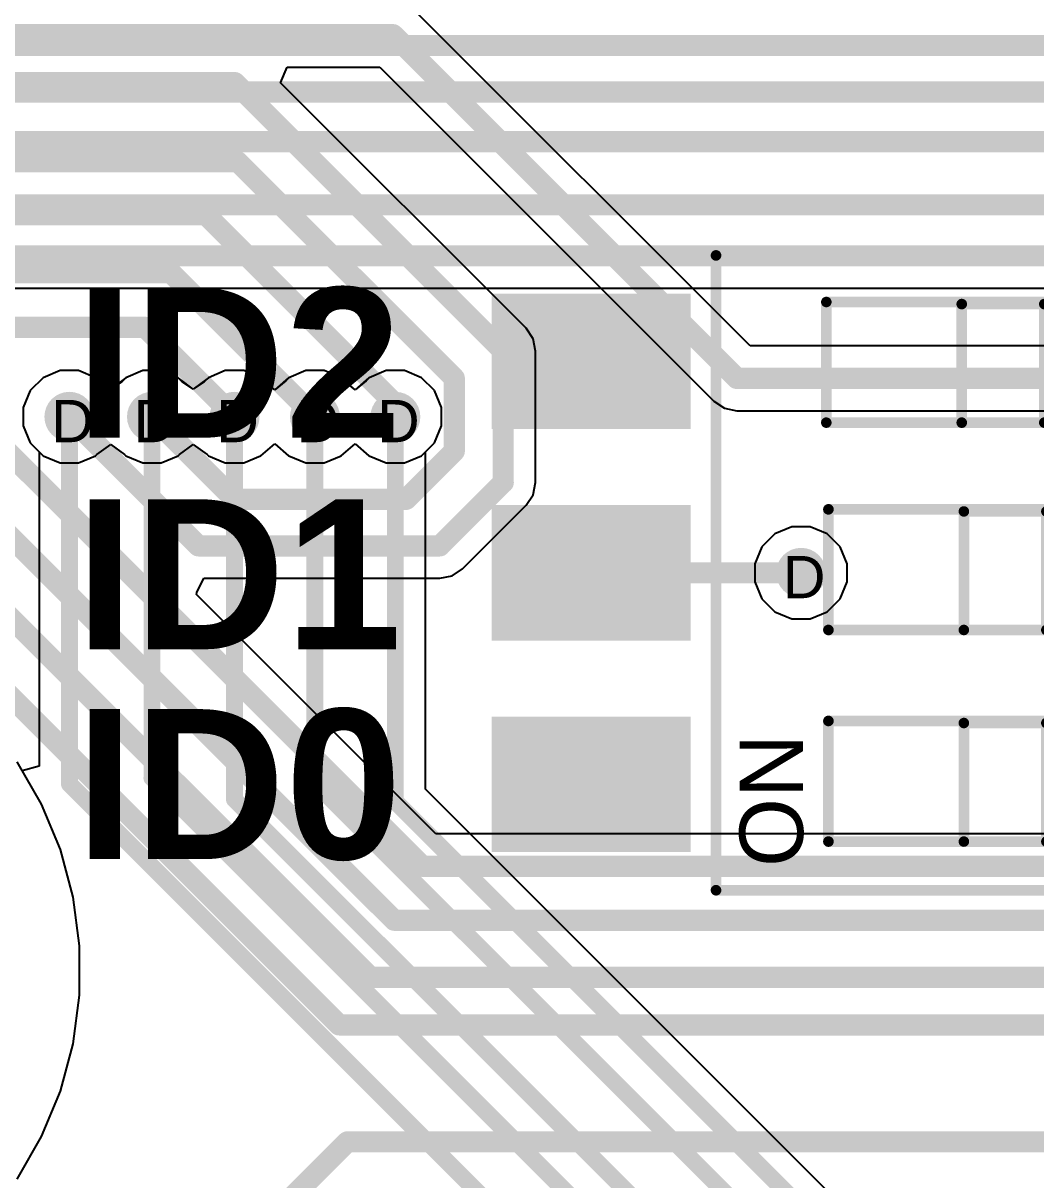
# Model space of a CAD drawing. Header units: inches. Extents: x -11 to 5428, y 0 to 5423.
# Drawn here: x 115.42 to 127.58, y 73.82 to 87.71 of the extents above; entities that cross this region are included whole.
import ezdxf

# ---------------------------------------------------------------- set-up
doc = ezdxf.new("R2010")
doc.units = ezdxf.units.IN
for name, color, linetype in [('Bottom Layer', 5, 'Continuous'), ('Drill Drawing', 1, 'Continuous'), ('GND', 16, 'Continuous'), ('PWR', 76, 'Continuous'), ('Top Layer', 1, 'Continuous'), ('Top Overlay', 2, 'Continuous'), ('Top Paste', 8, 'Continuous'), ('Top Solder', 216, 'Continuous'), ('Via Holes', 16, 'Continuous')]:
    doc.layers.add(name, color=color, linetype=linetype)
doc.styles.add('Arial', font='', dxfattribs={"height": 0.2})
doc.styles.add('Arial_Bold', font='', dxfattribs={"height": 0.2})
doc.styles.get('Arial').set_extended_font_data('Arial')
doc.styles.get('Arial_Bold').set_extended_font_data('Arial', bold=True)

# ---------------------------------------------------------------- blocks, each defined once
blk = doc.blocks.new('DSIC03LSGET_524')
at = {"layer": 'Top Layer'}
for points in [[(-5.643, 3.302), (-3.357, 3.302), (-3.357, 1.778), (-5.643, 1.778)], [(3.357, 3.302), (5.643, 3.302), (5.643, 1.778), (3.357, 1.778)], [(-5.643, 0.762), (-3.357, 0.762), (-3.357, -0.762), (-5.643, -0.762)], [(3.357, 0.762), (5.643, 0.762), (5.643, -0.762), (3.357, -0.762)], [(-5.643, -1.778), (-3.357, -1.778), (-3.357, -3.302), (-5.643, -3.302)], [(3.357, -1.778), (5.643, -1.778), (5.643, -3.302), (3.357, -3.302)]]:
    blk.add_hatch(color=1, dxfattribs=at).paths.add_polyline_path(points)
at = {"layer": 'Top Paste'}
for points in [[(-5.643, 3.302), (-3.357, 3.302), (-3.357, 1.778), (-5.643, 1.778)], [(3.357, 3.302), (5.643, 3.302), (5.643, 1.778), (3.357, 1.778)], [(-5.643, 0.762), (-3.357, 0.762), (-3.357, -0.762), (-5.643, -0.762)], [(3.357, 0.762), (5.643, 0.762), (5.643, -0.762), (3.357, -0.762)], [(-5.643, -1.778), (-3.357, -1.778), (-3.357, -3.302), (-5.643, -3.302)], [(3.357, -1.778), (5.643, -1.778), (5.643, -3.302), (3.357, -3.302)]]:
    blk.add_hatch(color=8, dxfattribs=at).paths.add_polyline_path(points)
at = {"layer": 'Top Solder'}
for points in [[(-5.694, 3.353), (-3.306, 3.353), (-3.306, 1.727), (-5.694, 1.727)], [(3.306, 3.353), (5.694, 3.353), (5.694, 1.727), (3.306, 1.727)], [(-5.694, 0.813), (-3.306, 0.813), (-3.306, -0.813), (-5.694, -0.813)], [(3.306, 0.813), (5.694, 0.813), (5.694, -0.813), (3.306, -0.813)], [(-5.694, -1.727), (-3.306, -1.727), (-3.306, -3.353), (-5.694, -3.353)], [(3.306, -1.727), (5.694, -1.727), (5.694, -3.353), (3.306, -3.353)]]:
    blk.add_hatch(color=216, dxfattribs=at).paths.add_polyline_path(points)
at = {"layer": 'Top Overlay'}
for points in [[(-3, 3.81, 0.127, 0.127, 0), (-3, -3.81, 0.127, 0.127, 0)], [(3, 3.81, 0.127, 0.127, 0), (-3, 3.81, 0.127, 0.127, 0)], [(3, 3.81, 0.127, 0.127, 0), (3, -3.81, 0.127, 0.127, 0)], [(1.651, 3.226, 0.127, 0.127, 0), (-1.499, 3.226, 0.127, 0.127, 0)], [(-1.499, 3.226, 0.127, 0.127, 0), (-1.499, 1.778, 0.127, 0.127, 0)], [(0.025, 3.226, 0.127, 0.127, 0), (-0.965, 3.226, 0.127, 0.127, 0)], [(-0.965, 3.226, 0.127, 0.127, 0), (-0.965, 1.803, 0.127, 0.127, 0)], [(0.025, 3.226, 0.127, 0.127, 0), (0.025, 1.803, 0.127, 0.127, 0)], [(1.651, 3.226, 0.127, 0.127, 0), (1.651, 1.778, 0.127, 0.127, 0)], [(1.651, 1.778, 0.127, 0.127, 0), (-1.499, 1.778, 0.127, 0.127, 0)], [(0.025, 1.803, 0.127, 0.127, 0), (-0.965, 1.803, 0.127, 0.127, 0)], [(1.651, 0.686, 0.127, 0.127, 0), (-1.499, 0.686, 0.127, 0.127, 0)], [(-1.499, 0.686, 0.127, 0.127, 0), (-1.499, -0.762, 0.127, 0.127, 0)], [(0.025, 0.686, 0.127, 0.127, 0), (-0.965, 0.686, 0.127, 0.127, 0)], [(-0.965, 0.686, 0.127, 0.127, 0), (-0.965, -0.737, 0.127, 0.127, 0)], [(0.025, 0.686, 0.127, 0.127, 0), (0.025, -0.737, 0.127, 0.127, 0)], [(1.651, 0.686, 0.127, 0.127, 0), (1.651, -0.762, 0.127, 0.127, 0)], [(0.025, -0.737, 0.127, 0.127, 0), (-0.965, -0.737, 0.127, 0.127, 0)], [(1.651, -0.762, 0.127, 0.127, 0), (-1.499, -0.762, 0.127, 0.127, 0)], [(1.676, -1.803, 0.127, 0.127, 0), (-1.473, -1.803, 0.127, 0.127, 0)], [(-1.473, -1.803, 0.127, 0.127, 0), (-1.473, -3.251, 0.127, 0.127, 0)], [(0.051, -1.803, 0.127, 0.127, 0), (-0.94, -1.803, 0.127, 0.127, 0)], [(-0.94, -1.803, 0.127, 0.127, 0), (-0.94, -3.226, 0.127, 0.127, 0)], [(0.051, -1.803, 0.127, 0.127, 0), (0.051, -3.226, 0.127, 0.127, 0)], [(1.676, -1.803, 0.127, 0.127, 0), (1.676, -3.251, 0.127, 0.127, 0)], [(1.676, -3.251, 0.127, 0.127, 0), (-1.473, -3.251, 0.127, 0.127, 0)], [(0.051, -3.226, 0.127, 0.127, 0), (-0.94, -3.226, 0.127, 0.127, 0)], [(3, -3.81, 0.127, 0.127, 0), (-3, -3.81, 0.127, 0.127, 0)]]:
    blk.add_lwpolyline(points, format="xyseb", dxfattribs=at)
for points in [[(-3.032, 3.81, 0.0635, 0.0635, 1), (-2.968, 3.81, 0.0635, 0.0635, 1)], [(-3.032, 3.81, 0.0635, 0.0635, 1), (-2.968, 3.81, 0.0635, 0.0635, 1)], [(2.968, 3.81, 0.0635, 0.0635, 1), (3.032, 3.81, 0.0635, 0.0635, 1)], [(2.968, 3.81, 0.0635, 0.0635, 1), (3.032, 3.81, 0.0635, 0.0635, 1)], [(-1.53, 3.226, 0.0635, 0.0635, 1), (-1.467, 3.226, 0.0635, 0.0635, 1)], [(-1.53, 3.226, 0.0635, 0.0635, 1), (-1.467, 3.226, 0.0635, 0.0635, 1)], [(-0.997, 3.226, 0.0635, 0.0635, 1), (-0.933, 3.226, 0.0635, 0.0635, 1)], [(-0.997, 3.226, 0.0635, 0.0635, 1), (-0.933, 3.226, 0.0635, 0.0635, 1)], [(-0.006, 3.226, 0.0635, 0.0635, 1), (0.057, 3.226, 0.0635, 0.0635, 1)], [(-0.006, 3.226, 0.0635, 0.0635, 1), (0.057, 3.226, 0.0635, 0.0635, 1)], [(1.619, 3.226, 0.0635, 0.0635, 1), (1.683, 3.226, 0.0635, 0.0635, 1)], [(1.619, 3.226, 0.0635, 0.0635, 1), (1.683, 3.226, 0.0635, 0.0635, 1)], [(-1.53, 1.778, 0.0635, 0.0635, 1), (-1.467, 1.778, 0.0635, 0.0635, 1)], [(-1.53, 1.778, 0.0635, 0.0635, 1), (-1.467, 1.778, 0.0635, 0.0635, 1)], [(-0.997, 1.803, 0.0635, 0.0635, 1), (-0.933, 1.803, 0.0635, 0.0635, 1)], [(-0.997, 1.803, 0.0635, 0.0635, 1), (-0.933, 1.803, 0.0635, 0.0635, 1)], [(-0.006, 1.803, 0.0635, 0.0635, 1), (0.057, 1.803, 0.0635, 0.0635, 1)], [(-0.006, 1.803, 0.0635, 0.0635, 1), (0.057, 1.803, 0.0635, 0.0635, 1)], [(1.619, 1.778, 0.0635, 0.0635, 1), (1.683, 1.778, 0.0635, 0.0635, 1)], [(1.619, 1.778, 0.0635, 0.0635, 1), (1.683, 1.778, 0.0635, 0.0635, 1)], [(-1.53, 0.686, 0.0635, 0.0635, 1), (-1.467, 0.686, 0.0635, 0.0635, 1)], [(-1.53, 0.686, 0.0635, 0.0635, 1), (-1.467, 0.686, 0.0635, 0.0635, 1)], [(-0.997, 0.686, 0.0635, 0.0635, 1), (-0.933, 0.686, 0.0635, 0.0635, 1)], [(-0.997, 0.686, 0.0635, 0.0635, 1), (-0.933, 0.686, 0.0635, 0.0635, 1)], [(-0.006, 0.686, 0.0635, 0.0635, 1), (0.057, 0.686, 0.0635, 0.0635, 1)], [(-0.006, 0.686, 0.0635, 0.0635, 1), (0.057, 0.686, 0.0635, 0.0635, 1)], [(1.619, 0.686, 0.0635, 0.0635, 1), (1.683, 0.686, 0.0635, 0.0635, 1)], [(1.619, 0.686, 0.0635, 0.0635, 1), (1.683, 0.686, 0.0635, 0.0635, 1)], [(-0.997, -0.737, 0.0635, 0.0635, 1), (-0.933, -0.737, 0.0635, 0.0635, 1)], [(-0.997, -0.737, 0.0635, 0.0635, 1), (-0.933, -0.737, 0.0635, 0.0635, 1)], [(-0.006, -0.737, 0.0635, 0.0635, 1), (0.057, -0.737, 0.0635, 0.0635, 1)], [(-0.006, -0.737, 0.0635, 0.0635, 1), (0.057, -0.737, 0.0635, 0.0635, 1)], [(-1.53, -0.762, 0.0635, 0.0635, 1), (-1.467, -0.762, 0.0635, 0.0635, 1)], [(-1.53, -0.762, 0.0635, 0.0635, 1), (-1.467, -0.762, 0.0635, 0.0635, 1)], [(1.619, -0.762, 0.0635, 0.0635, 1), (1.683, -0.762, 0.0635, 0.0635, 1)], [(1.619, -0.762, 0.0635, 0.0635, 1), (1.683, -0.762, 0.0635, 0.0635, 1)], [(-1.505, -1.803, 0.0635, 0.0635, 1), (-1.441, -1.803, 0.0635, 0.0635, 1)], [(-1.505, -1.803, 0.0635, 0.0635, 1), (-1.441, -1.803, 0.0635, 0.0635, 1)], [(-0.972, -1.803, 0.0635, 0.0635, 1), (-0.908, -1.803, 0.0635, 0.0635, 1)], [(-0.972, -1.803, 0.0635, 0.0635, 1), (-0.908, -1.803, 0.0635, 0.0635, 1)], [(0.019, -1.803, 0.0635, 0.0635, 1), (0.083, -1.803, 0.0635, 0.0635, 1)], [(0.019, -1.803, 0.0635, 0.0635, 1), (0.083, -1.803, 0.0635, 0.0635, 1)], [(1.645, -1.803, 0.0635, 0.0635, 1), (1.708, -1.803, 0.0635, 0.0635, 1)], [(1.645, -1.803, 0.0635, 0.0635, 1), (1.708, -1.803, 0.0635, 0.0635, 1)], [(-1.505, -3.251, 0.0635, 0.0635, 1), (-1.441, -3.251, 0.0635, 0.0635, 1)], [(-1.505, -3.251, 0.0635, 0.0635, 1), (-1.441, -3.251, 0.0635, 0.0635, 1)], [(-0.972, -3.226, 0.0635, 0.0635, 1), (-0.908, -3.226, 0.0635, 0.0635, 1)], [(-0.972, -3.226, 0.0635, 0.0635, 1), (-0.908, -3.226, 0.0635, 0.0635, 1)], [(0.019, -3.226, 0.0635, 0.0635, 1), (0.083, -3.226, 0.0635, 0.0635, 1)], [(0.019, -3.226, 0.0635, 0.0635, 1), (0.083, -3.226, 0.0635, 0.0635, 1)], [(1.645, -3.251, 0.0635, 0.0635, 1), (1.708, -3.251, 0.0635, 0.0635, 1)], [(1.645, -3.251, 0.0635, 0.0635, 1), (1.708, -3.251, 0.0635, 0.0635, 1)], [(-3.032, -3.81, 0.0635, 0.0635, 1), (-2.968, -3.81, 0.0635, 0.0635, 1)], [(-3.032, -3.81, 0.0635, 0.0635, 1), (-2.968, -3.81, 0.0635, 0.0635, 1)], [(2.968, -3.81, 0.0635, 0.0635, 1), (3.032, -3.81, 0.0635, 0.0635, 1)], [(2.968, -3.81, 0.0635, 0.0635, 1), (3.032, -3.81, 0.0635, 0.0635, 1)]]:
    blk.add_lwpolyline(points, format="xyseb", close=True, dxfattribs=at)
at = {"layer": 'Top Overlay', "style": 'Arial'}
for s, height, rotation, p in [('ON', 0.762, -90, (1.956, 3.531)), ('1', 0.9, 90, (-1.887, 2.718)), ('2', 0.9, 90, (-1.861, 0.203)), ('3', 0.9, 90, (-1.836, -2.286))]:
    blk.add_text(s, height=height, rotation=rotation, dxfattribs=at).set_placement(p)

msp = doc.modelspace()

# ---------------------------------------------------------------- hatches: boundary and pattern name
at = {"layer": 'Bottom Layer'}
h = msp.add_hatch(color=5, dxfattribs=at)
edge = h.paths.add_edge_path()
edge.add_arc((115.976, 82.982), 0.3, 0, 360)
h = msp.add_hatch(color=5, dxfattribs=at)
edge = h.paths.add_edge_path()
edge.add_arc((116.967, 82.982), 0.3, 0, 360)
h = msp.add_hatch(color=5, dxfattribs=at)
edge = h.paths.add_edge_path()
edge.add_arc((117.958, 82.982), 0.3, 0, 360)
h = msp.add_hatch(color=5, dxfattribs=at)
edge = h.paths.add_edge_path()
edge.add_arc((118.923, 82.982), 0.3, 0, 360)
h = msp.add_hatch(color=5, dxfattribs=at)
edge = h.paths.add_edge_path()
edge.add_arc((119.888, 82.982), 0.3, 0, 360)
h = msp.add_hatch(color=5, dxfattribs=at)
edge = h.paths.add_edge_path()
edge.add_arc((124.758, 81.109), 0.3, 0, 360)
at = {"layer": 'GND'}
h = msp.add_hatch(color=16, dxfattribs=at)
edge = h.paths.add_edge_path()
edge.add_arc((115.976, 82.982), 0.3, 0, 360)
h = msp.add_hatch(color=16, dxfattribs=at)
edge = h.paths.add_edge_path()
edge.add_arc((116.967, 82.982), 0.3, 0, 360)
h = msp.add_hatch(color=16, dxfattribs=at)
edge = h.paths.add_edge_path()
edge.add_arc((117.958, 82.982), 0.3, 0, 360)
h = msp.add_hatch(color=16, dxfattribs=at)
edge = h.paths.add_edge_path()
edge.add_arc((118.923, 82.982), 0.3, 0, 360)
h = msp.add_hatch(color=16, dxfattribs=at)
edge = h.paths.add_edge_path()
edge.add_arc((119.888, 82.982), 0.3, 0, 360)
h = msp.add_hatch(color=16, dxfattribs=at)
edge = h.paths.add_edge_path()
edge.add_arc((124.758, 81.109), 0.3, 0, 360)
at = {"layer": 'PWR'}
h = msp.add_hatch(color=76, dxfattribs=at)
edge = h.paths.add_edge_path()
edge.add_arc((115.976, 82.982), 0.3, 0, 360)
h = msp.add_hatch(color=76, dxfattribs=at)
edge = h.paths.add_edge_path()
edge.add_arc((116.967, 82.982), 0.3, 0, 360)
h = msp.add_hatch(color=76, dxfattribs=at)
edge = h.paths.add_edge_path()
edge.add_arc((117.958, 82.982), 0.3, 0, 360)
h = msp.add_hatch(color=76, dxfattribs=at)
edge = h.paths.add_edge_path()
edge.add_arc((118.923, 82.982), 0.3, 0, 360)
h = msp.add_hatch(color=76, dxfattribs=at)
edge = h.paths.add_edge_path()
edge.add_arc((119.888, 82.982), 0.3, 0, 360)
h = msp.add_hatch(color=76, dxfattribs=at)
edge = h.paths.add_edge_path()
edge.add_arc((124.758, 81.109), 0.3, 0, 360)
at = {"layer": 'Top Layer'}
h = msp.add_hatch(color=1, dxfattribs=at)
edge = h.paths.add_edge_path()
edge.add_arc((115.976, 82.982), 0.3, 0, 360)
h = msp.add_hatch(color=1, dxfattribs=at)
edge = h.paths.add_edge_path()
edge.add_arc((116.967, 82.982), 0.3, 0, 360)
h = msp.add_hatch(color=1, dxfattribs=at)
edge = h.paths.add_edge_path()
edge.add_arc((117.958, 82.982), 0.3, 0, 360)
h = msp.add_hatch(color=1, dxfattribs=at)
edge = h.paths.add_edge_path()
edge.add_arc((118.923, 82.982), 0.3, 0, 360)
h = msp.add_hatch(color=1, dxfattribs=at)
edge = h.paths.add_edge_path()
edge.add_arc((119.888, 82.982), 0.3, 0, 360)
h = msp.add_hatch(color=1, dxfattribs=at)
edge = h.paths.add_edge_path()
edge.add_arc((124.758, 81.109), 0.3, 0, 360)
at = {"layer": 'Via Holes'}
h = msp.add_hatch(color=7, dxfattribs=at)
edge = h.paths.add_edge_path()
edge.add_arc((115.976, 82.982), 0.15, 0, 360)
h = msp.add_hatch(color=7, dxfattribs=at)
edge = h.paths.add_edge_path()
edge.add_arc((116.967, 82.982), 0.15, 0, 360)
h = msp.add_hatch(color=7, dxfattribs=at)
edge = h.paths.add_edge_path()
edge.add_arc((117.958, 82.982), 0.15, 0, 360)
h = msp.add_hatch(color=7, dxfattribs=at)
edge = h.paths.add_edge_path()
edge.add_arc((118.923, 82.982), 0.15, 0, 360)
h = msp.add_hatch(color=7, dxfattribs=at)
edge = h.paths.add_edge_path()
edge.add_arc((119.888, 82.982), 0.15, 0, 360)
h = msp.add_hatch(color=7, dxfattribs=at)
edge = h.paths.add_edge_path()
edge.add_arc((124.758, 81.109), 0.15, 0, 360)

# ---------------------------------------------------------------- linework, layer by layer
at = {"layer": 'Bottom Layer'}
for p, q in [((124.147, 83.832), (120.135, 87.843)), ((118.511, 86.993), (118.588, 87.18)), ((118.588, 87.18), (119.7, 87.18)), ((119.7, 87.18), (123.712, 83.168)), ((121.458, 84.045), (118.511, 86.993)), ((121.542, 83.919), (121.458, 84.045)), ((121.572, 83.77), (121.542, 83.919)), ((121.572, 82.194), (121.572, 83.77)), ((155.243, 83.832), (124.147, 83.832)), ((123.712, 83.168), (123.838, 83.084)), ((123.838, 83.084), (123.986, 83.055)), ((123.986, 83.055), (132.917, 83.055)), ((121.542, 82.046), (121.572, 82.194)), ((121.458, 81.92), (121.542, 82.046)), ((120.696, 81.158), (121.458, 81.92)), ((120.57, 81.074), (120.696, 81.158)), ((117.504, 80.873), (117.591, 81.044)), ((117.591, 81.044), (120.421, 81.044)), ((120.421, 81.044), (120.57, 81.074)), ((117.5, 80.847), (117.504, 80.873)), ((120.374, 77.974), (117.5, 80.847)), ((115.643, 78.331), (115.348, 78.841)), ((115.868, 77.786), (115.643, 78.331)), ((133.37, 77.974), (120.374, 77.974)), ((116.021, 77.216), (115.868, 77.786)), ((116.098, 76.631), (116.021, 77.216)), ((116.098, 76.336), (116.098, 76.631)), ((116.098, 76.041), (116.098, 76.336)), ((116.021, 75.456), (116.098, 76.041)), ((115.868, 74.886), (116.021, 75.456)), ((115.643, 74.341), (115.868, 74.886)), ((115.348, 73.831), (115.643, 74.341))]:
    msp.add_line(p, q, dxfattribs=at)
for points in [[(102.692, 87.569, 0.254, 0.254, 0), (119.861, 87.569, 0.254, 0.254, 0)], [(119.861, 87.569, 0.254, 0.254, 0), (123.986, 83.443, 0.254, 0.254, 0)], [(102.98, 86.994, 0.254, 0.254, 0), (117.96, 86.994, 0.254, 0.254, 0)], [(117.96, 86.994, 0.254, 0.254, 0), (121.183, 83.77, 0.254, 0.254, 0)], [(104.004, 86.043, 0.254, 0.254, 0), (117.997, 86.043, 0.254, 0.254, 0)], [(117.997, 86.043, 0.254, 0.254, 0), (120.596, 83.445, 0.254, 0.254, 0)], [(104.266, 85.409, 0.254, 0.254, 0), (117.613, 85.409, 0.254, 0.254, 0)], [(117.613, 85.409, 0.254, 0.254, 0), (120.04, 82.982, 0.254, 0.254, 0)], [(104.555, 84.712, 0.254, 0.254, 0), (117.193, 84.712, 0.254, 0.254, 0)], [(117.193, 84.712, 0.254, 0.254, 0), (118.923, 82.982, 0.254, 0.254, 0)], [(104.813, 84.056, 0.254, 0.254, 0), (116.884, 84.056, 0.254, 0.254, 0)], [(116.884, 84.056, 0.254, 0.254, 0), (117.958, 82.982, 0.254, 0.254, 0)], [(121.183, 82.194, 0.254, 0.254, 0), (121.183, 83.77, 0.254, 0.254, 0)], [(120.596, 82.57, 0.254, 0.254, 0), (120.596, 83.445, 0.254, 0.254, 0)], [(123.986, 83.443, 0.254, 0.254, 0), (155.638, 83.443, 0.254, 0.254, 0)], [(114.677, 83.121, 0.254, 0.254, 0), (120.213, 77.586, 0.254, 0.254, 0)], [(118.999, 83.058, 0.254, 0.254, 0), (119.075, 82.982, 0.254, 0.254, 0)], [(115.976, 82.982, 0.254, 0.254, 0), (117.526, 81.432, 0.254, 0.254, 0)], [(116.967, 82.982, 0.254, 0.254, 0), (117.958, 81.991, 0.254, 0.254, 0)], [(120.017, 81.991, 0.254, 0.254, 0), (120.596, 82.57, 0.254, 0.254, 0)], [(114.389, 82.424, 0.254, 0.254, 0), (119.875, 76.938, 0.254, 0.254, 0)], [(120.421, 81.432, 0.254, 0.254, 0), (121.183, 82.194, 0.254, 0.254, 0)], [(117.958, 81.991, 0.254, 0.254, 0), (120.017, 81.991, 0.254, 0.254, 0)], [(114.104, 81.738, 0.254, 0.254, 0), (119.588, 76.254, 0.254, 0.254, 0)], [(117.526, 81.432, 0.254, 0.254, 0), (120.421, 81.432, 0.254, 0.254, 0)], [(113.828, 81.066, 0.254, 0.254, 0), (119.213, 75.682, 0.254, 0.254, 0)], [(120.213, 77.586, 0.254, 0.254, 0), (143.196, 77.586, 0.254, 0.254, 0)], [(119.875, 76.938, 0.254, 0.254, 0), (140.398, 76.938, 0.254, 0.254, 0)], [(119.588, 76.254, 0.254, 0.254, 0), (140.731, 76.254, 0.254, 0.254, 0)], [(119.213, 75.682, 0.254, 0.254, 0), (142.315, 75.682, 0.254, 0.254, 0)], [(116.686, 71.652, 0.254, 0.254, 0), (119.312, 74.278, 0.254, 0.254, 0)], [(119.312, 74.278, 0.254, 0.254, 0), (143.098, 74.278, 0.254, 0.254, 0)]]:
    msp.add_lwpolyline(points, format="xyseb", dxfattribs=at)
for points in [[(119.797, 87.569, 0.127, 0.127, 1), (119.924, 87.569, 0.127, 0.127, 1)], [(119.797, 87.569, 0.127, 0.127, 1), (119.924, 87.569, 0.127, 0.127, 1)], [(117.897, 86.994, 0.127, 0.127, 1), (118.024, 86.994, 0.127, 0.127, 1)], [(117.897, 86.994, 0.127, 0.127, 1), (118.024, 86.994, 0.127, 0.127, 1)], [(117.933, 86.043, 0.127, 0.127, 1), (118.06, 86.043, 0.127, 0.127, 1)], [(117.933, 86.043, 0.127, 0.127, 1), (118.06, 86.043, 0.127, 0.127, 1)], [(117.55, 85.409, 0.127, 0.127, 1), (117.677, 85.409, 0.127, 0.127, 1)], [(117.55, 85.409, 0.127, 0.127, 1), (117.677, 85.409, 0.127, 0.127, 1)], [(117.129, 84.712, 0.127, 0.127, 1), (117.256, 84.712, 0.127, 0.127, 1)], [(117.129, 84.712, 0.127, 0.127, 1), (117.256, 84.712, 0.127, 0.127, 1)], [(116.82, 84.056, 0.127, 0.127, 1), (116.947, 84.056, 0.127, 0.127, 1)], [(116.82, 84.056, 0.127, 0.127, 1), (116.947, 84.056, 0.127, 0.127, 1)], [(121.12, 83.77, 0.127, 0.127, 1), (121.247, 83.77, 0.127, 0.127, 1)], [(121.12, 83.77, 0.127, 0.127, 1), (121.247, 83.77, 0.127, 0.127, 1)], [(120.532, 83.445, 0.127, 0.127, 1), (120.659, 83.445, 0.127, 0.127, 1)], [(120.532, 83.445, 0.127, 0.127, 1), (120.659, 83.445, 0.127, 0.127, 1)], [(123.923, 83.443, 0.127, 0.127, 1), (124.05, 83.443, 0.127, 0.127, 1)], [(123.923, 83.443, 0.127, 0.127, 1), (124.05, 83.443, 0.127, 0.127, 1)], [(118.936, 83.058, 0.127, 0.127, 1), (119.062, 83.058, 0.127, 0.127, 1)], [(115.913, 82.982, 0.127, 0.127, 1), (116.04, 82.982, 0.127, 0.127, 1)], [(116.903, 82.982, 0.127, 0.127, 1), (117.031, 82.982, 0.127, 0.127, 1)], [(117.894, 82.982, 0.127, 0.127, 1), (118.021, 82.982, 0.127, 0.127, 1)], [(118.859, 82.982, 0.127, 0.127, 1), (118.986, 82.982, 0.127, 0.127, 1)], [(119.012, 82.982, 0.127, 0.127, 1), (119.139, 82.982, 0.127, 0.127, 1)], [(119.977, 82.982, 0.127, 0.127, 1), (120.104, 82.982, 0.127, 0.127, 1)], [(120.532, 82.57, 0.127, 0.127, 1), (120.659, 82.57, 0.127, 0.127, 1)], [(120.532, 82.57, 0.127, 0.127, 1), (120.659, 82.57, 0.127, 0.127, 1)], [(121.12, 82.194, 0.127, 0.127, 1), (121.247, 82.194, 0.127, 0.127, 1)], [(121.12, 82.194, 0.127, 0.127, 1), (121.247, 82.194, 0.127, 0.127, 1)], [(117.894, 81.991, 0.127, 0.127, 1), (118.021, 81.991, 0.127, 0.127, 1)], [(117.894, 81.991, 0.127, 0.127, 1), (118.021, 81.991, 0.127, 0.127, 1)], [(119.954, 81.991, 0.127, 0.127, 1), (120.081, 81.991, 0.127, 0.127, 1)], [(119.954, 81.991, 0.127, 0.127, 1), (120.081, 81.991, 0.127, 0.127, 1)], [(117.462, 81.432, 0.127, 0.127, 1), (117.589, 81.432, 0.127, 0.127, 1)], [(117.462, 81.432, 0.127, 0.127, 1), (117.589, 81.432, 0.127, 0.127, 1)], [(120.358, 81.432, 0.127, 0.127, 1), (120.485, 81.432, 0.127, 0.127, 1)], [(120.358, 81.432, 0.127, 0.127, 1), (120.485, 81.432, 0.127, 0.127, 1)], [(120.149, 77.586, 0.127, 0.127, 1), (120.276, 77.586, 0.127, 0.127, 1)], [(120.149, 77.586, 0.127, 0.127, 1), (120.276, 77.586, 0.127, 0.127, 1)], [(119.812, 76.938, 0.127, 0.127, 1), (119.939, 76.938, 0.127, 0.127, 1)], [(119.812, 76.938, 0.127, 0.127, 1), (119.939, 76.938, 0.127, 0.127, 1)], [(119.524, 76.254, 0.127, 0.127, 1), (119.651, 76.254, 0.127, 0.127, 1)], [(119.524, 76.254, 0.127, 0.127, 1), (119.651, 76.254, 0.127, 0.127, 1)], [(119.149, 75.682, 0.127, 0.127, 1), (119.276, 75.682, 0.127, 0.127, 1)], [(119.149, 75.682, 0.127, 0.127, 1), (119.276, 75.682, 0.127, 0.127, 1)], [(119.249, 74.278, 0.127, 0.127, 1), (119.376, 74.278, 0.127, 0.127, 1)], [(119.249, 74.278, 0.127, 0.127, 1), (119.376, 74.278, 0.127, 0.127, 1)]]:
    msp.add_lwpolyline(points, format="xyseb", close=True, dxfattribs=at)
at = {"layer": 'GND'}
for p, q in [((115.866, 83.536), (115.663, 83.451)), ((116.087, 83.536), (115.866, 83.536)), ((116.29, 83.451), (116.087, 83.536)), ((116.857, 83.536), (116.653, 83.451)), ((117.077, 83.536), (116.857, 83.536)), ((117.281, 83.451), (117.077, 83.536)), ((117.847, 83.536), (117.644, 83.451)), ((118.068, 83.536), (117.847, 83.536)), ((118.271, 83.451), (118.068, 83.536)), ((118.813, 83.536), (118.609, 83.451)), ((119.033, 83.536), (118.813, 83.536)), ((119.237, 83.451), (119.033, 83.536)), ((119.778, 83.536), (119.574, 83.451)), ((119.998, 83.536), (119.778, 83.536)), ((120.202, 83.451), (119.998, 83.536)), ((115.663, 83.451), (115.507, 83.296)), ((116.306, 83.436), (116.29, 83.451)), ((116.472, 83.314), (116.306, 83.436)), ((116.638, 83.436), (116.472, 83.314)), ((116.653, 83.451), (116.638, 83.436)), ((117.296, 83.436), (117.281, 83.451)), ((117.462, 83.314), (117.296, 83.436)), ((117.628, 83.436), (117.462, 83.314)), ((117.644, 83.451), (117.628, 83.436)), ((118.274, 83.449), (118.271, 83.451)), ((118.44, 83.307), (118.274, 83.449)), ((118.606, 83.449), (118.44, 83.307)), ((118.609, 83.451), (118.606, 83.449)), ((119.239, 83.449), (119.237, 83.451)), ((119.405, 83.307), (119.239, 83.449)), ((119.571, 83.449), (119.405, 83.307)), ((119.574, 83.451), (119.571, 83.449)), ((120.358, 83.296), (120.202, 83.451)), ((115.507, 83.296), (115.422, 83.092)), ((120.442, 83.092), (120.358, 83.296)), ((115.422, 83.092), (115.422, 82.872)), ((120.442, 82.872), (120.442, 83.092)), ((115.422, 82.872), (115.507, 82.668)), ((120.358, 82.668), (120.442, 82.872)), ((115.507, 82.668), (115.663, 82.512)), ((116.306, 82.528), (116.472, 82.649)), ((116.472, 82.649), (116.638, 82.528)), ((117.296, 82.528), (117.462, 82.649)), ((117.462, 82.649), (117.628, 82.528)), ((118.274, 82.515), (118.44, 82.657)), ((118.44, 82.657), (118.606, 82.515)), ((119.239, 82.515), (119.405, 82.657)), ((119.405, 82.657), (119.571, 82.515)), ((120.202, 82.512), (120.358, 82.668)), ((115.663, 82.512), (115.866, 82.428)), ((116.087, 82.428), (116.29, 82.512)), ((116.29, 82.512), (116.306, 82.528)), ((116.638, 82.528), (116.653, 82.512)), ((116.653, 82.512), (116.857, 82.428)), ((117.077, 82.428), (117.281, 82.512)), ((117.281, 82.512), (117.296, 82.528)), ((117.628, 82.528), (117.644, 82.512)), ((117.644, 82.512), (117.847, 82.428)), ((118.068, 82.428), (118.271, 82.512)), ((118.271, 82.512), (118.274, 82.515)), ((118.606, 82.515), (118.609, 82.512)), ((118.609, 82.512), (118.813, 82.428)), ((119.033, 82.428), (119.237, 82.512)), ((119.237, 82.512), (119.239, 82.515)), ((119.571, 82.515), (119.574, 82.512)), ((119.574, 82.512), (119.778, 82.428)), ((119.998, 82.428), (120.202, 82.512)), ((115.866, 82.428), (116.087, 82.428)), ((116.857, 82.428), (117.077, 82.428)), ((117.847, 82.428), (118.068, 82.428)), ((118.813, 82.428), (119.033, 82.428)), ((119.778, 82.428), (119.998, 82.428))]:
    msp.add_line(p, q, dxfattribs=at)
at = {"layer": 'PWR'}
for p, q in [((115.866, 83.536), (115.663, 83.451)), ((116.087, 83.536), (115.866, 83.536)), ((116.29, 83.451), (116.087, 83.536)), ((116.857, 83.536), (116.653, 83.451)), ((117.077, 83.536), (116.857, 83.536)), ((117.281, 83.451), (117.077, 83.536)), ((117.847, 83.536), (117.644, 83.451)), ((118.068, 83.536), (117.847, 83.536)), ((118.271, 83.451), (118.068, 83.536)), ((118.813, 83.536), (118.609, 83.451)), ((119.033, 83.536), (118.813, 83.536)), ((119.237, 83.451), (119.033, 83.536)), ((119.778, 83.536), (119.574, 83.451)), ((119.998, 83.536), (119.778, 83.536)), ((120.202, 83.451), (119.998, 83.536)), ((115.663, 83.451), (115.507, 83.296)), ((116.306, 83.436), (116.29, 83.451)), ((116.472, 83.314), (116.306, 83.436)), ((116.638, 83.436), (116.472, 83.314)), ((116.653, 83.451), (116.638, 83.436)), ((117.296, 83.436), (117.281, 83.451)), ((117.462, 83.314), (117.296, 83.436)), ((117.628, 83.436), (117.462, 83.314)), ((117.644, 83.451), (117.628, 83.436)), ((118.274, 83.449), (118.271, 83.451)), ((118.44, 83.307), (118.274, 83.449)), ((118.606, 83.449), (118.44, 83.307)), ((118.609, 83.451), (118.606, 83.449)), ((119.239, 83.449), (119.237, 83.451)), ((119.405, 83.307), (119.239, 83.449)), ((119.571, 83.449), (119.405, 83.307)), ((119.574, 83.451), (119.571, 83.449)), ((120.358, 83.296), (120.202, 83.451)), ((115.507, 83.296), (115.422, 83.092)), ((120.442, 83.092), (120.358, 83.296)), ((115.422, 83.092), (115.422, 82.872)), ((120.442, 82.872), (120.442, 83.092)), ((115.422, 82.872), (115.507, 82.668)), ((120.358, 82.668), (120.442, 82.872)), ((115.507, 82.668), (115.663, 82.512)), ((116.306, 82.528), (116.472, 82.649)), ((116.472, 82.649), (116.638, 82.528)), ((117.296, 82.528), (117.462, 82.649)), ((117.462, 82.649), (117.628, 82.528)), ((118.274, 82.515), (118.44, 82.657)), ((118.44, 82.657), (118.606, 82.515)), ((119.239, 82.515), (119.405, 82.657)), ((119.405, 82.657), (119.571, 82.515)), ((120.202, 82.512), (120.358, 82.668)), ((115.663, 82.512), (115.866, 82.428)), ((116.087, 82.428), (116.29, 82.512)), ((116.29, 82.512), (116.306, 82.528)), ((116.638, 82.528), (116.653, 82.512)), ((116.653, 82.512), (116.857, 82.428)), ((117.077, 82.428), (117.281, 82.512)), ((117.281, 82.512), (117.296, 82.528)), ((117.628, 82.528), (117.644, 82.512)), ((117.644, 82.512), (117.847, 82.428)), ((118.068, 82.428), (118.271, 82.512)), ((118.271, 82.512), (118.274, 82.515)), ((118.606, 82.515), (118.609, 82.512)), ((118.609, 82.512), (118.813, 82.428)), ((119.033, 82.428), (119.237, 82.512)), ((119.237, 82.512), (119.239, 82.515)), ((119.571, 82.515), (119.574, 82.512)), ((119.574, 82.512), (119.778, 82.428)), ((119.998, 82.428), (120.202, 82.512)), ((115.866, 82.428), (116.087, 82.428)), ((116.857, 82.428), (117.077, 82.428)), ((117.847, 82.428), (118.068, 82.428)), ((118.813, 82.428), (119.033, 82.428)), ((119.778, 82.428), (119.998, 82.428)), ((124.648, 81.663), (124.444, 81.579)), ((124.868, 81.663), (124.648, 81.663)), ((125.072, 81.579), (124.868, 81.663)), ((124.444, 81.579), (124.288, 81.423)), ((125.228, 81.423), (125.072, 81.579)), ((124.288, 81.423), (124.204, 81.219)), ((125.312, 81.219), (125.228, 81.423)), ((124.204, 81.219), (124.204, 80.999)), ((125.312, 80.999), (125.312, 81.219)), ((124.204, 80.999), (124.288, 80.795)), ((125.228, 80.795), (125.312, 80.999)), ((124.288, 80.795), (124.444, 80.639)), ((125.072, 80.639), (125.228, 80.795)), ((124.444, 80.639), (124.648, 80.555)), ((124.648, 80.555), (124.868, 80.555)), ((124.868, 80.555), (125.072, 80.639))]:
    msp.add_line(p, q, dxfattribs=at)
at = {"layer": 'Top Layer'}
for p, q in [((109.612, 84.526), (129.84, 84.526)), ((115.866, 83.536), (115.663, 83.451)), ((116.087, 83.536), (115.866, 83.536)), ((116.29, 83.451), (116.087, 83.536)), ((116.857, 83.536), (116.653, 83.451)), ((117.077, 83.536), (116.857, 83.536)), ((117.281, 83.451), (117.077, 83.536)), ((117.847, 83.536), (117.644, 83.451)), ((118.068, 83.536), (117.847, 83.536)), ((118.271, 83.451), (118.068, 83.536)), ((118.813, 83.536), (118.609, 83.451)), ((119.033, 83.536), (118.813, 83.536)), ((119.237, 83.451), (119.033, 83.536)), ((119.778, 83.536), (119.574, 83.451)), ((119.998, 83.536), (119.778, 83.536)), ((120.202, 83.451), (119.998, 83.536)), ((115.663, 83.451), (115.507, 83.296)), ((116.339, 83.403), (116.29, 83.451)), ((116.472, 83.313), (116.339, 83.403)), ((116.604, 83.403), (116.472, 83.313)), ((116.653, 83.451), (116.604, 83.403)), ((117.33, 83.403), (117.281, 83.451)), ((117.462, 83.313), (117.33, 83.403)), ((117.595, 83.403), (117.462, 83.313)), ((117.644, 83.451), (117.595, 83.403)), ((118.307, 83.415), (118.271, 83.451)), ((118.44, 83.306), (118.307, 83.415)), ((118.573, 83.415), (118.44, 83.306)), ((118.609, 83.451), (118.573, 83.415)), ((119.273, 83.415), (119.237, 83.451)), ((119.405, 83.306), (119.273, 83.415)), ((119.538, 83.415), (119.405, 83.306)), ((119.574, 83.451), (119.538, 83.415)), ((120.358, 83.296), (120.202, 83.451)), ((115.507, 83.296), (115.422, 83.092)), ((120.442, 83.092), (120.358, 83.296)), ((115.422, 83.092), (115.422, 82.872)), ((120.442, 82.872), (120.442, 83.092)), ((115.422, 82.872), (115.507, 82.668)), ((120.358, 82.668), (120.442, 82.872)), ((115.507, 82.668), (115.614, 82.561)), ((120.251, 82.561), (120.358, 82.668)), ((115.614, 82.561), (115.614, 78.787)), ((120.251, 78.513), (120.251, 82.561)), ((115.643, 78.331), (115.348, 78.841)), ((115.614, 78.787), (115.411, 78.732)), ((126.882, 71.881), (120.251, 78.513)), ((115.868, 77.786), (115.643, 78.331)), ((116.021, 77.216), (115.868, 77.786)), ((116.098, 76.631), (116.021, 77.216)), ((116.098, 76.336), (116.098, 76.631)), ((116.098, 76.041), (116.098, 76.336)), ((116.021, 75.456), (116.098, 76.041)), ((115.868, 74.886), (116.021, 75.456)), ((115.643, 74.341), (115.868, 74.886)), ((115.348, 73.831), (115.643, 74.341))]:
    msp.add_line(p, q, dxfattribs=at)
for points in [[(107.777, 87.44, 0.254, 0.254, 0), (148.927, 87.44, 0.254, 0.254, 0)], [(108.046, 86.882, 0.254, 0.254, 0), (148.593, 86.882, 0.254, 0.254, 0)], [(108.552, 86.284, 0.254, 0.254, 0), (140.962, 86.284, 0.254, 0.254, 0)], [(109.031, 85.527, 0.254, 0.254, 0), (136.688, 85.527, 0.254, 0.254, 0)], [(109.451, 84.914, 0.254, 0.254, 0), (136.269, 84.914, 0.254, 0.254, 0)], [(115.976, 78.575, 0.203, 0.203, 0), (115.976, 82.982, 0.203, 0.203, 0)], [(116.967, 78.647, 0.203, 0.203, 0), (116.967, 82.982, 0.203, 0.203, 0)], [(117.958, 78.388, 0.203, 0.203, 0), (117.958, 82.982, 0.203, 0.203, 0)], [(118.923, 78.59, 0.203, 0.203, 0), (118.923, 82.982, 0.203, 0.203, 0)], [(119.888, 78.363, 0.203, 0.203, 0), (119.888, 82.982, 0.203, 0.203, 0)], [(122.237, 81.109, 0.254, 0.254, 0), (124.758, 81.109, 0.254, 0.254, 0)], [(116.967, 78.647, 0.203, 0.203, 0), (124.956, 70.659, 0.203, 0.203, 0)], [(115.976, 78.575, 0.203, 0.203, 0), (124.352, 70.199, 0.203, 0.203, 0)], [(118.923, 78.59, 0.203, 0.203, 0), (126.08, 71.433, 0.203, 0.203, 0)], [(117.958, 78.388, 0.203, 0.203, 0), (125.522, 70.823, 0.203, 0.203, 0)], [(119.888, 78.363, 0.203, 0.203, 0), (126.626, 71.625, 0.203, 0.203, 0)]]:
    msp.add_lwpolyline(points, format="xyseb", dxfattribs=at)
for points in [[(115.926, 82.982, 0.102, 0.102, 1), (116.027, 82.982, 0.102, 0.102, 1)], [(116.916, 82.982, 0.102, 0.102, 1), (117.018, 82.982, 0.102, 0.102, 1)], [(117.907, 82.982, 0.102, 0.102, 1), (118.008, 82.982, 0.102, 0.102, 1)], [(118.872, 82.982, 0.102, 0.102, 1), (118.974, 82.982, 0.102, 0.102, 1)], [(119.837, 82.982, 0.102, 0.102, 1), (119.939, 82.982, 0.102, 0.102, 1)], [(122.174, 81.109, 0.127, 0.127, 1), (122.301, 81.109, 0.127, 0.127, 1)], [(124.695, 81.109, 0.127, 0.127, 1), (124.822, 81.109, 0.127, 0.127, 1)], [(116.916, 78.647, 0.102, 0.102, 1), (117.018, 78.647, 0.102, 0.102, 1)], [(116.916, 78.647, 0.102, 0.102, 1), (117.018, 78.647, 0.102, 0.102, 1)], [(115.926, 78.575, 0.102, 0.102, 1), (116.027, 78.575, 0.102, 0.102, 1)], [(115.926, 78.575, 0.102, 0.102, 1), (116.027, 78.575, 0.102, 0.102, 1)], [(118.872, 78.59, 0.102, 0.102, 1), (118.974, 78.59, 0.102, 0.102, 1)], [(118.872, 78.59, 0.102, 0.102, 1), (118.974, 78.59, 0.102, 0.102, 1)], [(117.907, 78.388, 0.102, 0.102, 1), (118.008, 78.388, 0.102, 0.102, 1)], [(117.907, 78.388, 0.102, 0.102, 1), (118.008, 78.388, 0.102, 0.102, 1)], [(119.837, 78.363, 0.102, 0.102, 1), (119.939, 78.363, 0.102, 0.102, 1)], [(119.837, 78.363, 0.102, 0.102, 1), (119.939, 78.363, 0.102, 0.102, 1)]]:
    msp.add_lwpolyline(points, format="xyseb", close=True, dxfattribs=at)

# ---------------------------------------------------------------- block references
at = {"rotation": 180}
msp.add_blockref('DSIC03LSGET_524', (126.737, 81.109), dxfattribs=at)

# ---------------------------------------------------------------- texts
at = {"layer": 'Drill Drawing', "style": 'Arial'}
for p in [(115.756, 82.677), (116.747, 82.677), (117.738, 82.677), (118.703, 82.677), (119.668, 82.677), (124.538, 80.804)]:
    msp.add_text('D', height=0.508, dxfattribs=at).set_placement(p)
at = {"layer": 'Top Overlay', "style": 'Arial_Bold'}
for s, p in [('ID2', (116.05, 82.732)), ('ID1', (116.053, 80.192)), ('ID0', (116.053, 77.673))]:
    msp.add_text(s, height=1.8, rotation=360, dxfattribs=at).set_placement(p)

doc.saveas('drawing.dxf')
